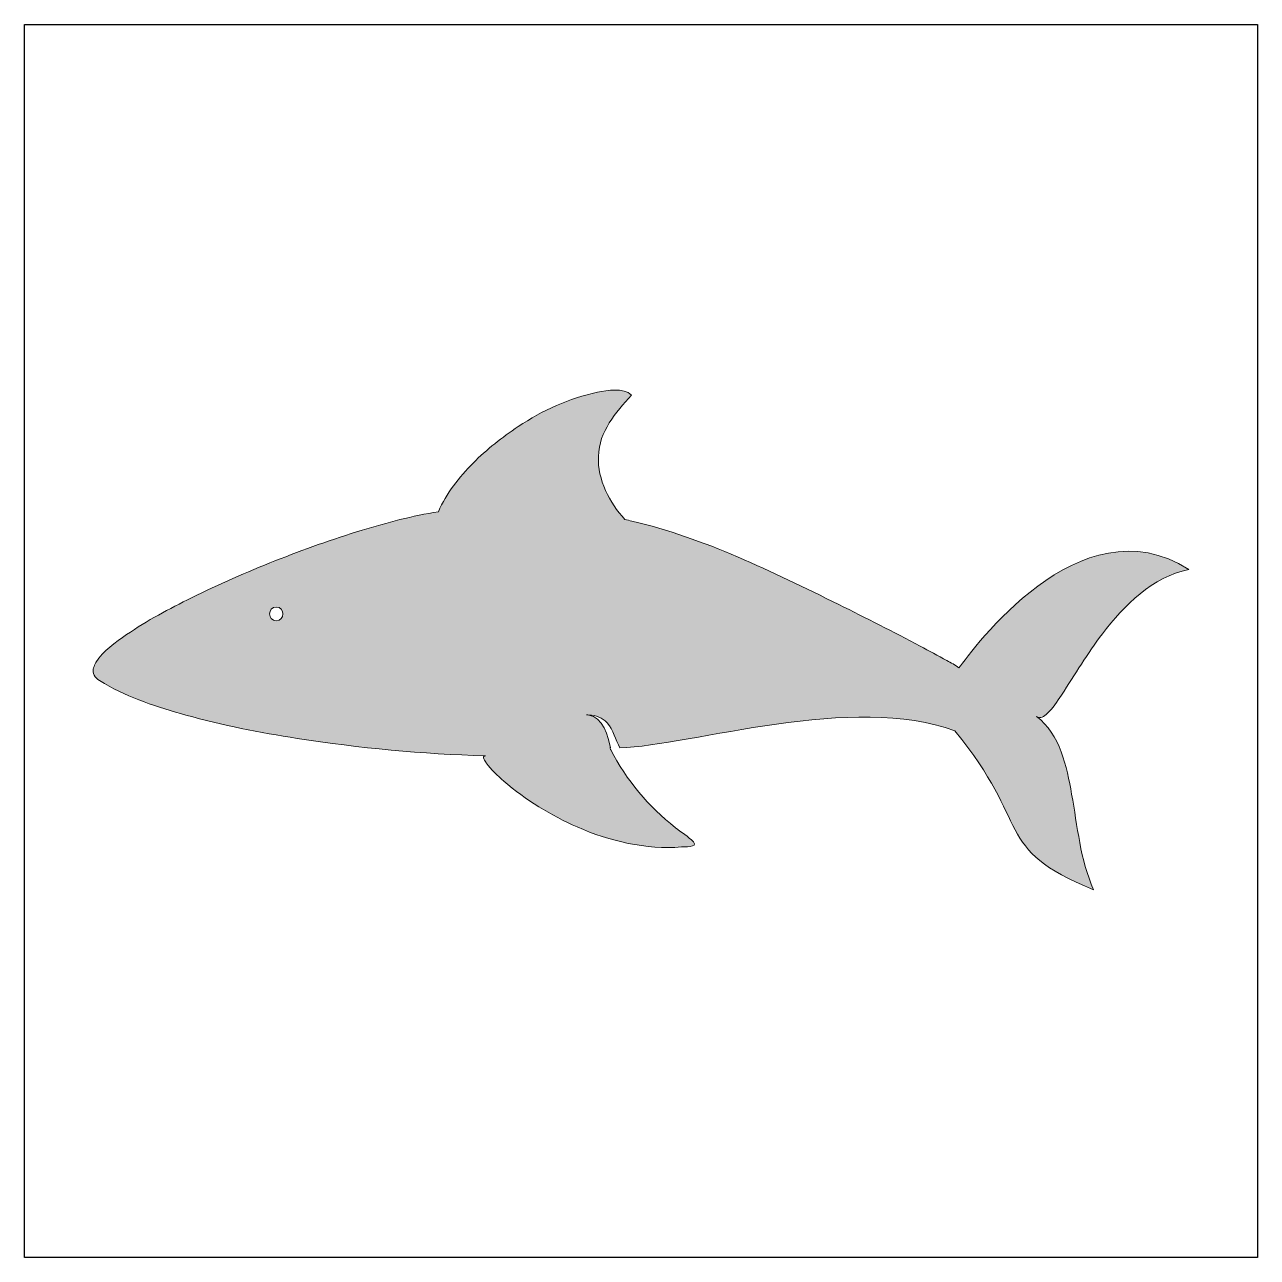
# Model space of a CAD drawing. Header units: inches. Extents: x 0 to 114, y 0 to 114.
import ezdxf

# ---------------------------------------------------------------- set-up
doc = ezdxf.new("R2010")
doc.units = ezdxf.units.IN
doc.header["$MEASUREMENT"] = 0
doc.layers.add('Image Background', color=7, linetype='Continuous')
doc.layers.add('Layer 1', color=7, linetype='Continuous')
picture_1 = doc.add_image_def('image1.png', size_in_pixel=(1350, 1350))

msp = doc.modelspace()

# ---------------------------------------------------------------- hatches: boundary and pattern name
at = {"layer": 'Layer 1', "true_color": 0x2595c1}
h = msp.add_hatch(color=142, dxfattribs=at)
h.dxf.hatch_style = 2
edge = h.paths.add_edge_path()
edge.add_spline(control_points=[(86.62, 54.67), (86.31, 54.94), (85.88, 55.13), (85.52, 55.33), (84.7, 55.79), (83.87, 56.23), (83.05, 56.67), (80.55, 57.99), (78.02, 59.27), (75.49, 60.53), (69.32, 63.57), (63.03, 66.69), (56.31, 68.27), (56.09, 68.32), (55.87, 68.37), (55.66, 68.42), (54.21, 69.98), (53.12, 72.1), (53.2, 74.27), (53.27, 76.61), (54.79, 78.31), (56.28, 79.96), (55.46, 80.65), (54.07, 80.41), (53.12, 80.21), (51.81, 79.95), (50.53, 79.5), (49.3, 78.98), (48.05, 78.46), (46.9, 77.78), (45.76, 77.03), (44.27, 76.04), (42.85, 74.92), (41.58, 73.65), (40.28, 72.34), (39.1, 70.84), (38.37, 69.14), (35.97, 68.76), (33.61, 68.13), (31.29, 67.42), (28.56, 66.59), (25.86, 65.63), (23.21, 64.58), (20.59, 63.54), (18.01, 62.41), (15.48, 61.16), (13.41, 60.14), (11.36, 59.05), (9.45, 57.74), (8.43, 57.04), (7.25, 56.24), (6.6, 55.15), (6.43, 54.85), (6.29, 54.49), (6.38, 54.15), (6.5, 53.67), (7, 53.42), (7.4, 53.22), (9.72, 51.84), (12.36, 51), (14.95, 50.28), (18.34, 49.34), (21.81, 48.66), (25.28, 48.12), (31.05, 47.22), (36.89, 46.67), (42.72, 46.5), (42.33, 46.51), (42.71, 45.96), (42.8, 45.84), (43.25, 45.2), (43.85, 44.67), (44.43, 44.16), (46.45, 42.41), (48.79, 40.98), (51.24, 39.91), (54.27, 38.58), (57.59, 37.8), (60.9, 38.05), (61.09, 38.06), (62.52, 38.01), (62.02, 38.52), (61.53, 39.02), (60.89, 39.4), (60.34, 39.84), (57.86, 41.8), (55.8, 44.24), (54.35, 47.07), (54.34, 47.07), (54.34, 47.07), (54.33, 47.08), (54.33, 47.09), (54.32, 47.11), (54.32, 47.13), (54.3, 47.16), (54.29, 47.19), (54.27, 47.23), (54.28, 47.23), (54.3, 47.23), (54.31, 47.23), (54.17, 48.25), (53.54, 50.17), (52.32, 50.28), (52.25, 50.29), (52.18, 50.29), (52.11, 50.29), (52.18, 50.29), (52.25, 50.29), (52.32, 50.28), (52.97, 50.26), (53.57, 50.06), (54.01, 49.56), (54.62, 48.89), (54.78, 48), (55.2, 47.23), (61.76, 47.46), (77, 52.37), (86.24, 48.81), (93.44, 40.16), (89.69, 37.91), (99.11, 34.09), (97.88, 36.87), (97.62, 39.99), (97.08, 42.95), (96.62, 45.49), (96.01, 48.5), (93.83, 50.15), (94.17, 49.89), (94.56, 50.18), (94.82, 50.42), (95.34, 50.91), (95.74, 51.54), (96.14, 52.14), (97.39, 54.04), (98.55, 56), (99.93, 57.81), (101.96, 60.47), (104.56, 63.08), (107.95, 63.79), (97.77, 70.23), (87.89, 56.27), (86.62, 54.67)], knot_values=[0, 0, 0, 0, 1, 1, 1, 2, 2, 2, 3, 3, 3, 4, 4, 4, 5, 5, 5, 6, 6, 6, 7, 7, 7, 8, 8, 8, 9, 9, 9, 10, 10, 10, 11, 11, 11, 12, 12, 12, 13, 13, 13, 14, 14, 14, 15, 15, 15, 16, 16, 16, 17, 17, 17, 18, 18, 18, 19, 19, 19, 20, 20, 20, 21, 21, 21, 22, 22, 22, 23, 23, 23, 24, 24, 24, 25, 25, 25, 26, 26, 26, 27, 27, 27, 28, 28, 28, 29, 29, 29, 30, 30, 30, 31, 31, 31, 32, 32, 32, 33, 33, 33, 34, 34, 34, 35, 35, 35, 36, 36, 36, 37, 37, 37, 38, 38, 38, 39, 39, 39, 40, 40, 40, 41, 41, 41, 42, 42, 42, 43, 43, 43, 44, 44, 44, 45, 45, 45, 46, 46, 46, 47, 47, 47, 47], degree=3, periodic=1)
edge = h.paths.add_edge_path()
edge.add_spline(control_points=[(23.33, 60.3), (24.15, 60.3), (24.15, 59.03), (23.33, 59.03), (22.51, 59.03), (22.51, 60.3), (23.33, 60.3)], knot_values=[0, 0, 0, 0, 1, 1, 1, 2, 2, 2, 2], degree=3, periodic=1)

# ---------------------------------------------------------------- linework, layer by layer
at = {"layer": 'Layer 1', "lineweight": 0}
for points, knots in [([(86.62, 54.67), (86.31, 54.94), (85.88, 55.13), (85.52, 55.33), (84.7, 55.79), (83.87, 56.23), (83.05, 56.67), (80.55, 57.99), (78.02, 59.27), (75.49, 60.53), (69.32, 63.57), (63.03, 66.69), (56.31, 68.27), (56.09, 68.32), (55.87, 68.37), (55.66, 68.42), (54.21, 69.98), (53.12, 72.1), (53.2, 74.27), (53.27, 76.61), (54.79, 78.31), (56.28, 79.96), (55.46, 80.65), (54.07, 80.41), (53.12, 80.21), (51.81, 79.95), (50.53, 79.5), (49.3, 78.98), (48.05, 78.46), (46.9, 77.78), (45.76, 77.03), (44.27, 76.04), (42.85, 74.92), (41.58, 73.65), (40.28, 72.34), (39.1, 70.84), (38.37, 69.14), (35.97, 68.76), (33.61, 68.13), (31.29, 67.42), (28.56, 66.59), (25.86, 65.63), (23.21, 64.58), (20.59, 63.54), (18.01, 62.41), (15.48, 61.16), (13.41, 60.14), (11.36, 59.05), (9.45, 57.74), (8.43, 57.04), (7.25, 56.24), (6.6, 55.15), (6.43, 54.85), (6.29, 54.49), (6.38, 54.15), (6.5, 53.67), (7, 53.42), (7.4, 53.22), (9.72, 51.84), (12.36, 51), (14.95, 50.28), (18.34, 49.34), (21.81, 48.66), (25.28, 48.12), (31.05, 47.22), (36.89, 46.67), (42.72, 46.5), (42.33, 46.51), (42.71, 45.96), (42.8, 45.84), (43.25, 45.2), (43.85, 44.67), (44.43, 44.16), (46.45, 42.41), (48.79, 40.98), (51.24, 39.91), (54.27, 38.58), (57.59, 37.8), (60.9, 38.05), (61.09, 38.06), (62.52, 38.01), (62.02, 38.52), (61.53, 39.02), (60.89, 39.4), (60.34, 39.84), (57.86, 41.8), (55.8, 44.24), (54.35, 47.07), (54.34, 47.07), (54.34, 47.07), (54.33, 47.08), (54.33, 47.09), (54.32, 47.11), (54.32, 47.13), (54.3, 47.16), (54.29, 47.19), (54.27, 47.23), (54.28, 47.23), (54.3, 47.23), (54.31, 47.23), (54.17, 48.25), (53.54, 50.17), (52.32, 50.28), (52.25, 50.29), (52.18, 50.29), (52.11, 50.29), (52.18, 50.29), (52.25, 50.29), (52.32, 50.28), (52.97, 50.26), (53.57, 50.06), (54.01, 49.56), (54.62, 48.89), (54.78, 48), (55.2, 47.23), (61.76, 47.46), (77, 52.37), (86.24, 48.81), (93.44, 40.16), (89.69, 37.91), (99.11, 34.09), (97.88, 36.87), (97.62, 39.99), (97.08, 42.95), (96.62, 45.49), (96.01, 48.5), (93.83, 50.15), (94.17, 49.89), (94.56, 50.18), (94.82, 50.42), (95.34, 50.91), (95.74, 51.54), (96.14, 52.14), (97.39, 54.04), (98.55, 56), (99.93, 57.81), (101.96, 60.47), (104.56, 63.08), (107.95, 63.79), (97.77, 70.23), (87.89, 56.27), (86.62, 54.67)], [0, 0, 0, 0, 1, 1, 1, 2, 2, 2, 3, 3, 3, 4, 4, 4, 5, 5, 5, 6, 6, 6, 7, 7, 7, 8, 8, 8, 9, 9, 9, 10, 10, 10, 11, 11, 11, 12, 12, 12, 13, 13, 13, 14, 14, 14, 15, 15, 15, 16, 16, 16, 17, 17, 17, 18, 18, 18, 19, 19, 19, 20, 20, 20, 21, 21, 21, 22, 22, 22, 23, 23, 23, 24, 24, 24, 25, 25, 25, 26, 26, 26, 27, 27, 27, 28, 28, 28, 29, 29, 29, 30, 30, 30, 31, 31, 31, 32, 32, 32, 33, 33, 33, 34, 34, 34, 35, 35, 35, 36, 36, 36, 37, 37, 37, 38, 38, 38, 39, 39, 39, 40, 40, 40, 41, 41, 41, 42, 42, 42, 43, 43, 43, 44, 44, 44, 45, 45, 45, 46, 46, 46, 47, 47, 47, 47]), ([(23.33, 60.3), (24.15, 60.3), (24.15, 59.03), (23.33, 59.03), (22.51, 59.03), (22.51, 60.3), (23.33, 60.3)], [0, 0, 0, 0, 1, 1, 1, 2, 2, 2, 2])]:
    msp.add_open_spline(points, degree=3, knots=knots, dxfattribs=at)

# ---------------------------------------------------------------- pictures from other files: only their frames are drawn
at = {"layer": 'Image Background'}
image = msp.add_image(picture_1, insert=(0, 0), size_in_units=(114.3, 114.3), dxfattribs=at)

doc.saveas('drawing.dxf')
